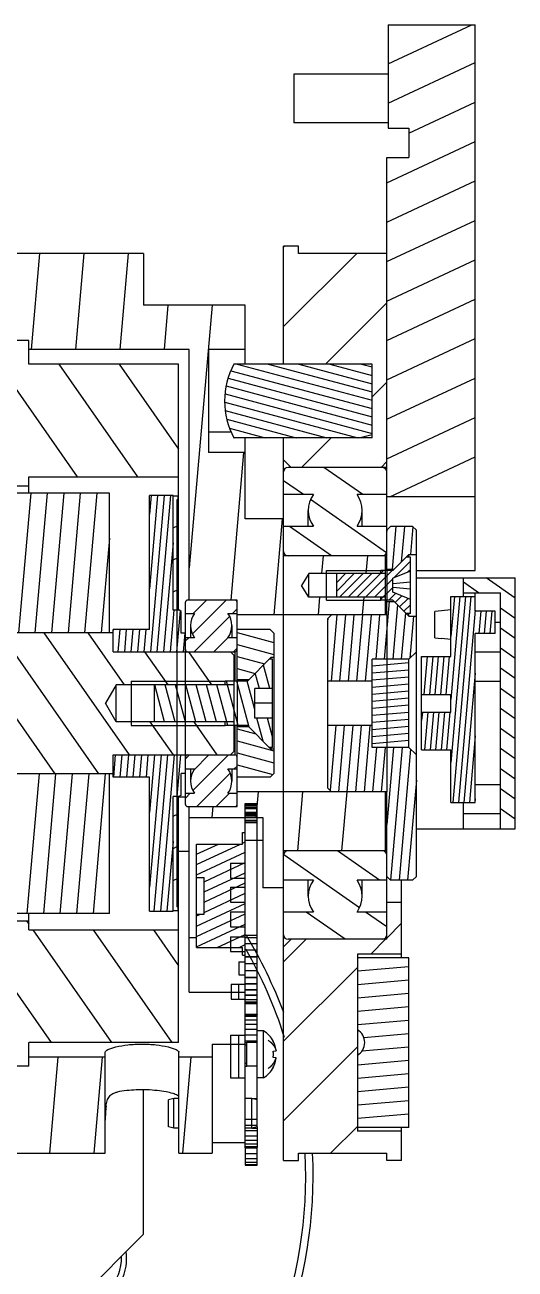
# Model space of a CAD drawing. Header units: millimetres. Extents: x 0 to 841, y 0 to 594.
# Drawn here: x 478.05 to 494.67, y 325.27 to 367.45 of the extents above; entities that cross this region are included whole.
import ezdxf

# ---------------------------------------------------------------- set-up
doc = ezdxf.new("R2010")
doc.units = ezdxf.units.MM
doc.header["$LTSCALE"] = 46.255
doc.layers.get('0').update_dxf_attribs({"linetype": 'CONTINUOUS'})
for name, color, linetype in [('AXIS', 7, 'CONTINUOUS'), ('COSMETIC', 7, 'CONTINUOUS'), ('DCURVE', 7, 'CONTINUOUS')]:
    doc.layers.add(name, color=color, linetype=linetype)

msp = doc.modelspace()

# ---------------------------------------------------------------- linework, layer by layer
at = {"color": 2, "linetype": 'CONTINUOUS'}
for p, q in [((490.371, 366.132), (493.2, 367.451)), ((490.371, 364.796), (493.321, 366.171)), ((491.071, 363.786), (493.321, 364.835)), ((490.321, 362.099), (493.321, 363.498)), ((490.321, 360.763), (493.321, 362.162)), ((490.321, 359.426), (493.321, 360.825)), ((486.856, 359.951), (486.821, 359.916)), ((478.547, 359.701), (478.262, 356.451)), ((480.048, 359.701), (479.764, 356.451)), ((481.55, 359.701), (481.266, 356.451)), ((489.298, 359.701), (486.821, 357.224)), ((490.321, 358.089), (493.321, 359.488)), ((490.321, 356.753), (493.321, 358.152)), ((482.899, 357.951), (482.767, 356.451)), ((484.4, 357.951), (483.621, 349.039)), ((490.321, 358.032), (488.24, 355.951)), ((476.592, 356.751), (479.825, 352.134)), ((490.321, 355.416), (493.321, 356.815)), ((479.197, 355.951), (481.87, 352.134)), ((481.242, 355.951), (483.261, 353.069)), ((485.032, 355.728), (489.821, 354.445)), ((485.245, 355.951), (489.821, 354.725)), ((486.292, 355.951), (489.821, 355.006)), ((487.34, 355.951), (489.821, 355.287)), ((488.387, 355.951), (489.821, 355.567)), ((484.875, 355.209), (489.821, 353.884)), ((484.941, 355.472), (489.821, 354.164)), ((490.321, 355.34), (489.821, 354.84)), ((490.321, 354.08), (493.321, 355.479)), ((484.835, 354.939), (489.821, 353.603)), ((484.823, 354.661), (489.338, 353.451)), ((484.841, 354.376), (488.291, 353.451)), ((484.896, 354.081), (487.244, 353.451)), ((490.321, 352.743), (493.321, 354.142)), ((484.991, 353.775), (486.196, 353.451)), ((485.134, 353.456), (485.149, 353.451)), ((488.432, 353.451), (487.432, 352.451)), ((485.465, 352.951), (485.027, 347.951)), ((490.321, 352.647), (490.125, 352.451)), ((490.417, 351.451), (493.321, 352.805)), ((489.502, 351.526), (488.181, 352.451)), ((490.298, 352.377), (490.198, 352.447)), ((487.49, 351.526), (486.821, 351.996)), ((478.244, 351.576), (477.829, 346.842)), ((478.804, 351.576), (478.39, 346.842)), ((479.364, 351.576), (478.95, 346.842)), ((479.924, 351.576), (479.51, 346.842)), ((480.484, 351.576), (480.07, 346.842)), ((482.327, 351.501), (482.271, 350.861)), ((482.548, 351.501), (482.271, 348.332)), ((482.769, 351.501), (482.305, 346.201)), ((482.99, 351.501), (482.527, 346.201)), ((493.283, 351.451), (493.321, 351.469)), ((490.311, 349.551), (487.734, 351.356)), ((486.769, 350.701), (486.485, 347.451)), ((483.071, 350.404), (483.246, 350.485)), ((488.443, 349.451), (487.015, 350.451)), ((490.325, 350.331), (490.321, 350.279)), ((490.625, 350.451), (490.498, 349.001)), ((490.915, 350.451), (490.809, 349.24)), ((491.204, 350.443), (491.122, 349.501)), ((480.911, 350.048), (480.63, 346.842)), ((483.071, 349.889), (482.748, 346.201)), ((483.071, 349.317), (483.246, 349.398)), ((488.162, 349.451), (488.109, 348.851)), ((489.663, 349.451), (489.611, 348.851)), ((491.121, 349.275), (490.544, 348.698)), ((488.271, 348.951), (490.121, 348.951)), ((488.624, 348.851), (488.621, 348.848)), ((488.921, 348.851), (488.621, 348.551)), ((489.217, 348.851), (488.621, 348.255)), ((489.513, 348.851), (488.713, 348.051)), ((489.809, 348.851), (489.009, 348.051)), ((490.105, 348.851), (489.305, 348.051)), ((490.501, 348.951), (489.601, 348.051)), ((490.205, 348.951), (490.121, 348.867)), ((491.121, 348.978), (491.035, 348.892)), ((490.521, 348.675), (489.897, 348.051)), ((493.427, 348.201), (492.921, 348.556)), ((494.671, 348.012), (493.686, 348.701)), ((494.671, 348.693), (494.658, 348.701)), ((483.071, 348.229), (483.246, 348.311)), ((488.039, 348.051), (487.987, 347.451)), ((489.541, 348.051), (489.488, 347.451)), ((490.521, 348.378), (490.121, 347.978)), ((490.615, 348.177), (490.39, 347.951)), ((490.827, 348.093), (490.603, 347.869)), ((491.039, 348.009), (490.751, 347.721)), ((492.614, 348.071), (492.496, 346.713)), ((492.801, 348.071), (492.496, 344.58)), ((492.988, 348.071), (492.496, 342.447)), ((493.174, 348.071), (492.563, 341.086)), ((483.093, 347.614), (482.969, 346.201)), ((483.312, 347.592), (483.191, 346.201)), ((483.536, 347.944), (483.498, 347.906)), ((484.876, 347.951), (483.727, 346.803)), ((484.209, 347.951), (483.759, 347.501)), ((485.241, 347.65), (485.092, 347.501)), ((488.271, 347.951), (490.121, 347.951)), ((490.402, 347.901), (490.232, 345.951)), ((490.682, 347.79), (490.521, 345.951)), ((491.121, 347.794), (490.899, 347.573)), ((493.321, 347.611), (492.75, 341.086)), ((494.671, 347.331), (494.171, 347.681)), ((484.992, 347.402), (483.792, 346.201)), ((488.325, 347.331), (488.321, 347.283)), ((488.625, 347.451), (488.428, 345.201)), ((488.915, 347.451), (488.718, 345.201)), ((489.204, 347.451), (489.007, 345.201)), ((489.494, 347.451), (489.297, 345.201)), ((489.784, 347.451), (489.587, 345.201)), ((490.073, 347.451), (489.942, 345.951)), ((490.948, 347.524), (490.811, 345.951)), ((491.227, 347.401), (491.103, 345.984)), ((493.504, 347.571), (493.438, 346.821)), ((493.69, 347.571), (493.625, 346.821)), ((493.877, 347.571), (493.811, 346.821)), ((475.724, 346.836), (479.064, 342.066)), ((477.209, 346.836), (480.549, 342.066)), ((478.694, 346.836), (481.589, 342.701)), ((480.178, 346.836), (481.411, 345.076)), ((481.043, 346.951), (481.041, 346.919)), ((481.265, 346.951), (481.199, 346.201)), ((481.486, 346.951), (481.42, 346.201)), ((481.707, 346.951), (481.642, 346.201)), ((481.929, 346.951), (481.863, 346.201)), ((482.15, 346.951), (482.084, 346.201)), ((483.466, 346.826), (483.412, 346.201)), ((485.241, 346.85), (486.491, 346.515)), ((494.671, 346.65), (494.171, 347)), ((483.601, 346.676), (483.491, 346.566)), ((484.933, 346.676), (484.458, 346.201)), ((485.241, 346.317), (485.125, 346.201)), ((485.241, 346.443), (486.491, 346.108)), ((494.671, 345.97), (494.171, 346.32)), ((482.108, 346.201), (482.896, 345.076)), ((483.593, 346.201), (484.38, 345.076)), ((485.241, 346.035), (486.174, 345.785)), ((486.441, 345.934), (486.436, 345.951)), ((489.856, 345.951), (489.821, 345.948)), ((491.503, 346.034), (491.501, 346.006)), ((491.69, 346.034), (491.577, 344.751)), ((491.876, 346.034), (491.764, 344.751)), ((492.063, 346.034), (491.951, 344.751)), ((492.249, 346.034), (492.137, 344.751)), ((492.436, 346.034), (492.324, 344.751)), ((485.241, 345.627), (485.852, 345.463)), ((486.001, 344.951), (485.861, 345.472)), ((486.352, 344.951), (486.139, 345.75)), ((491.071, 345.819), (489.821, 345.709)), ((491.071, 345.579), (489.821, 345.47)), ((493.321, 345.477), (492.936, 341.086)), ((494.671, 345.289), (494.171, 345.639)), ((481.646, 345.201), (484.841, 345.201)), ((482.787, 343.826), (482.453, 345.076)), ((483.139, 343.826), (482.804, 345.076)), ((483.49, 343.826), (483.156, 345.076)), ((483.842, 343.826), (483.507, 345.076)), ((484.193, 343.826), (483.859, 345.076)), ((484.545, 343.826), (484.21, 345.076)), ((484.93, 343.701), (484.561, 345.076)), ((485.281, 343.701), (484.879, 345.201)), ((485.648, 343.644), (485.231, 345.201)), ((485.841, 344.238), (485.582, 345.201)), ((491.071, 345.34), (489.821, 345.231)), ((491.071, 345.101), (489.821, 344.992)), ((491.071, 344.862), (489.821, 344.752)), ((494.671, 344.608), (494.171, 344.958)), ((491.071, 344.623), (489.821, 344.513)), ((491.071, 344.383), (489.821, 344.274)), ((494.671, 343.927), (494.171, 344.277)), ((482.286, 343.826), (483.074, 342.701)), ((483.771, 343.826), (484.559, 342.701)), ((486.129, 343.163), (485.917, 343.951)), ((486.441, 343.311), (486.269, 343.951)), ((491.071, 344.144), (489.821, 344.035)), ((491.071, 343.905), (489.821, 343.796)), ((491.525, 344.151), (491.501, 343.873)), ((491.712, 344.151), (491.599, 342.869)), ((491.898, 344.151), (491.786, 342.869)), ((492.085, 344.151), (491.973, 342.869)), ((492.271, 344.151), (492.159, 342.869)), ((492.458, 344.151), (492.346, 342.869)), ((481.646, 343.701), (484.841, 343.701)), ((485.241, 343.588), (485.874, 343.418)), ((488.586, 343.701), (488.394, 341.503)), ((488.876, 343.701), (488.679, 341.451)), ((489.166, 343.701), (488.969, 341.451)), ((489.455, 343.701), (489.259, 341.451)), ((489.745, 343.701), (489.548, 341.451)), ((491.071, 343.666), (489.821, 343.557)), ((491.071, 343.427), (489.821, 343.317)), ((494.671, 343.246), (494.171, 343.597)), ((485.241, 343.18), (486.491, 342.845)), ((491.071, 343.188), (489.821, 343.078)), ((489.969, 342.951), (489.838, 341.451)), ((490.259, 342.951), (490.128, 341.451)), ((490.548, 342.951), (490.321, 340.347)), ((490.838, 342.951), (490.445, 338.453)), ((493.321, 343.344), (493.123, 341.086)), ((481.114, 342.701), (481.049, 341.951)), ((481.335, 342.701), (481.27, 341.951)), ((481.557, 342.701), (481.491, 341.951)), ((481.778, 342.701), (481.712, 341.951)), ((481.999, 342.701), (481.934, 341.951)), ((482.22, 342.701), (482.155, 341.951)), ((482.442, 342.701), (482.271, 340.745)), ((482.663, 342.701), (482.271, 338.215)), ((482.884, 342.701), (482.421, 337.401)), ((483.106, 342.701), (482.642, 337.401)), ((483.327, 342.701), (483.203, 341.289)), ((483.624, 342.701), (483.491, 342.568)), ((484.957, 342.701), (483.745, 341.49)), ((484.29, 342.701), (483.774, 342.185)), ((485.241, 342.772), (486.491, 342.437)), ((491.123, 342.899), (490.734, 338.451)), ((494.671, 342.566), (494.171, 342.916)), ((485.241, 342.319), (485.148, 342.226)), ((485.241, 342.365), (486.454, 342.04)), ((494.671, 341.885), (494.171, 342.235)), ((478.531, 342.061), (478.117, 337.326)), ((479.091, 342.061), (478.677, 337.326)), ((479.652, 342.061), (479.237, 337.326)), ((480.212, 342.061), (479.798, 337.326)), ((480.772, 342.061), (480.358, 337.326)), ((485.009, 342.087), (483.873, 340.951)), ((485.241, 341.957), (485.26, 341.951)), ((491.321, 341.844), (491.024, 338.451)), ((483.657, 341.401), (483.491, 341.236)), ((484.989, 341.401), (484.539, 340.951)), ((485.96, 341.451), (485.884, 340.576)), ((487.462, 341.451), (487.287, 339.451)), ((488.963, 341.451), (488.788, 339.451)), ((494.671, 341.204), (494.171, 341.554)), ((484.415, 340.951), (484.382, 340.576)), ((493.321, 341.211), (493.31, 341.086)), ((494.671, 340.523), (494.171, 340.873)), ((483.071, 340.62), (483.246, 340.702)), ((485.421, 340.055), (485.455, 340.071)), ((483.071, 339.772), (482.863, 337.401)), ((483.071, 339.533), (483.246, 339.615)), ((483.871, 339.333), (484.608, 339.676)), ((483.871, 338.984), (485.355, 339.676)), ((485.421, 339.707), (485.521, 339.753)), ((483.871, 338.636), (485.521, 339.405)), ((489.393, 337.52), (486.823, 339.32)), ((490.074, 338.451), (488.646, 339.451)), ((484.121, 338.404), (485.521, 339.057)), ((483.071, 338.446), (483.246, 338.528)), ((484.121, 338.055), (485.521, 338.708)), ((484.121, 337.707), (485.521, 338.36)), ((484.121, 337.358), (485.521, 338.011)), ((483.871, 336.893), (485.521, 337.663)), ((476.054, 337.076), (478.942, 332.951)), ((478.099, 337.076), (478.181, 336.96)), ((483.215, 337.426), (483.246, 337.441)), ((483.871, 336.545), (485.521, 337.314)), ((483.871, 337.242), (483.998, 337.301)), ((488.908, 336.451), (487.587, 337.376)), ((490.321, 336.871), (489.598, 337.376)), ((478.314, 336.769), (480.987, 332.951)), ((480.359, 336.769), (483.032, 332.951)), ((482.404, 336.769), (483.261, 335.546)), ((483.871, 336.196), (485.521, 336.966)), ((484.57, 336.174), (485.521, 336.617)), ((490.821, 336.993), (490.321, 336.493)), ((485.317, 336.174), (485.521, 336.269)), ((487.586, 336.451), (486.821, 335.686)), ((490.279, 336.451), (489.779, 335.951)), ((485.511, 335.916), (485.521, 335.92)), ((489.388, 335.826), (489.321, 335.821)), ((489.321, 335.493), (486.821, 332.993)), ((491.071, 335.52), (489.321, 335.366)), ((491.071, 335.066), (489.321, 334.912)), ((491.071, 334.611), (489.321, 334.458)), ((491.071, 334.157), (489.321, 334.004)), ((491.071, 333.703), (489.321, 333.55)), ((491.071, 333.249), (489.54, 333.115)), ((479.166, 332.451), (478.882, 329.201)), ((480.668, 332.451), (480.383, 329.201)), ((483.671, 332.451), (483.387, 329.201)), ((489.321, 332.801), (486.821, 330.301)), ((491.071, 332.795), (489.473, 332.655)), ((491.071, 332.341), (489.321, 332.188)), ((491.071, 331.887), (489.321, 331.734)), ((491.071, 331.433), (489.321, 331.28)), ((491.071, 330.979), (489.321, 330.826)), ((491.071, 330.525), (489.321, 330.372)), ((489.321, 330.109), (488.413, 329.201))]:
    msp.add_line(p, q, dxfattribs=at)
at = {"color": 7, "linetype": 'CONTINUOUS'}
for p, q in [((490.371, 367.451), (490.371, 363.951)), ((490.371, 367.451), (493.321, 367.451)), ((493.321, 348.951), (493.321, 367.451)), ((487.171, 365.776), (487.171, 364.126)), ((490.371, 365.776), (487.171, 365.776)), ((490.371, 364.126), (487.171, 364.126)), ((490.371, 363.951), (491.071, 363.951)), ((491.071, 363.951), (491.071, 362.951)), ((490.321, 348.951), (490.321, 362.951)), ((490.321, 362.951), (491.071, 362.951)), ((486.821, 355.951), (486.821, 359.951)), ((487.321, 359.951), (486.821, 359.951)), ((487.321, 359.701), (487.321, 359.951)), ((482.071, 359.701), (469.821, 359.701)), ((482.071, 359.701), (482.071, 357.951)), ((490.321, 359.701), (487.321, 359.701)), ((485.521, 357.951), (482.071, 357.951)), ((485.521, 355.951), (485.521, 357.951)), ((478.181, 356.751), (472.521, 356.751)), ((478.181, 355.951), (478.181, 356.751)), ((483.621, 356.451), (478.181, 356.451)), ((483.621, 347.951), (483.621, 356.451)), ((484.271, 356.451), (484.271, 352.951)), ((485.521, 356.451), (484.271, 356.451)), ((483.261, 355.951), (478.181, 355.951)), ((483.261, 347.614), (483.261, 355.951)), ((489.821, 355.951), (485.136, 355.951)), ((489.821, 355.844), (489.421, 355.951)), ((489.821, 353.451), (489.821, 355.951)), ((485.047, 353.644), (484.271, 353.644)), ((489.821, 353.559), (489.421, 353.451)), ((489.821, 353.451), (485.136, 353.451)), ((485.521, 350.701), (485.521, 353.451)), ((486.821, 352.307), (486.821, 353.451)), ((485.521, 352.951), (484.271, 352.951)), ((486.821, 352.701), (487.071, 352.451)), ((486.821, 349.451), (486.821, 352.301)), ((490.321, 352.451), (486.971, 352.451)), ((475.321, 351.826), (478.181, 351.826)), ((478.181, 351.576), (478.181, 352.134)), ((478.181, 352.134), (483.261, 352.134)), ((480.911, 351.576), (474.876, 351.576)), ((480.911, 346.842), (480.911, 351.576)), ((482.271, 346.951), (482.271, 351.501)), ((483.071, 351.501), (482.271, 351.501)), ((483.071, 347.614), (483.071, 351.501)), ((483.246, 351.476), (483.071, 351.476)), ((483.246, 347.614), (483.246, 351.476)), ((487.832, 351.526), (486.821, 351.526)), ((490.321, 351.526), (489.309, 351.526)), ((493.321, 351.451), (490.321, 351.451)), ((483.196, 351.346), (483.196, 350.596)), ((483.246, 351.346), (483.196, 351.346)), ((487.657, 350.451), (487.657, 350.989)), ((489.484, 350.451), (489.484, 350.989)), ((483.246, 350.596), (483.196, 350.596)), ((486.821, 350.701), (485.521, 350.701)), ((487.832, 350.451), (486.821, 350.451)), ((490.321, 350.451), (489.309, 350.451)), ((490.446, 350.451), (490.321, 350.326)), ((491.196, 350.451), (490.446, 350.451)), ((491.196, 350.451), (491.321, 350.326)), ((491.321, 338.576), (491.321, 350.326)), ((490.271, 349.451), (486.821, 349.451)), ((490.271, 347.451), (490.271, 349.451)), ((490.521, 348.951), (491.071, 349.501)), ((491.121, 349.401), (490.971, 349.401)), ((491.071, 349.401), (491.071, 349.501)), ((491.071, 349.501), (491.321, 349.501)), ((491.121, 347.501), (491.121, 349.401)), ((487.671, 348.851), (487.43, 348.451)), ((487.671, 348.051), (487.671, 348.851)), ((490.271, 348.851), (487.671, 348.851)), ((488.271, 347.951), (488.271, 348.951)), ((488.621, 348.051), (488.621, 348.851)), ((490.121, 348.851), (490.121, 348.951)), ((490.521, 348.951), (490.121, 348.951)), ((490.321, 349.001), (490.571, 349.001)), ((491.121, 348.926), (490.521, 348.689)), ((487.671, 348.051), (487.43, 348.451)), ((490.521, 348.214), (490.521, 348.689)), ((490.521, 348.511), (491.121, 348.57)), ((491.321, 348.701), (494.671, 348.701)), ((492.921, 348.071), (492.921, 348.701)), ((494.671, 340.201), (494.671, 348.701)), ((490.271, 348.051), (487.671, 348.051)), ((490.121, 347.951), (490.121, 348.051)), ((490.521, 348.392), (491.121, 348.333)), ((491.121, 347.976), (490.521, 348.214)), ((492.496, 346.034), (492.496, 348.071)), ((492.496, 348.071), (493.321, 348.071)), ((492.921, 348.201), (494.171, 348.201)), ((493.321, 347.571), (493.321, 348.201)), ((494.171, 340.201), (494.171, 348.201)), ((483.291, 347.614), (483.071, 347.614)), ((483.341, 347.564), (483.291, 347.614)), ((483.491, 346.201), (483.491, 347.876)), ((485.241, 347.951), (483.566, 347.951)), ((485.241, 345.201), (485.241, 347.951)), ((490.521, 347.951), (490.121, 347.951)), ((490.321, 347.451), (490.321, 347.951)), ((490.321, 347.901), (490.571, 347.901)), ((490.521, 347.951), (491.071, 347.401)), ((492.171, 347.584), (491.946, 347.564)), ((492.496, 347.618), (492.171, 347.59)), ((492.171, 347.59), (492.171, 347.584)), ((483.341, 346.826), (483.341, 347.564)), ((483.491, 347.501), (483.798, 347.501)), ((484.933, 347.501), (485.241, 347.501)), ((490.321, 347.451), (485.241, 347.451)), ((488.446, 347.451), (488.321, 347.326)), ((488.321, 341.576), (488.321, 347.326)), ((491.121, 347.501), (490.971, 347.501)), ((491.071, 347.401), (491.071, 347.501)), ((491.071, 347.401), (491.321, 347.401)), ((491.946, 346.673), (491.946, 347.564)), ((493.996, 347.571), (493.321, 347.571)), ((493.996, 346.821), (493.996, 347.571)), ((493.996, 347.201), (494.171, 347.201)), ((480.911, 346.842), (474.876, 346.842)), ((481.041, 346.836), (474.876, 346.836)), ((481.041, 346.201), (481.041, 346.951)), ((482.271, 346.951), (481.041, 346.951)), ((483.491, 346.826), (483.341, 346.826)), ((483.664, 347.089), (483.664, 346.676)), ((485.067, 347.089), (485.067, 346.676)), ((486.366, 346.951), (485.241, 346.951)), ((486.491, 346.826), (486.366, 346.951)), ((486.491, 346.826), (486.491, 342.076)), ((493.321, 341.086), (493.321, 346.821)), ((493.996, 346.821), (493.321, 346.821)), ((483.798, 346.676), (483.491, 346.676)), ((485.241, 346.676), (484.933, 346.676)), ((491.946, 346.673), (492.171, 346.653)), ((492.171, 346.653), (492.171, 346.647)), ((492.496, 346.618), (492.171, 346.647)), ((481.041, 346.201), (485.166, 346.201)), ((485.146, 346.076), (485.021, 346.201)), ((485.146, 342.826), (485.146, 346.076)), ((485.166, 346.201), (485.166, 345.201)), ((486.391, 346.001), (485.591, 345.201)), ((486.441, 345.951), (486.341, 345.951)), ((486.391, 345.951), (486.391, 346.001)), ((486.491, 346.001), (486.391, 346.001)), ((486.441, 342.951), (486.441, 345.951)), ((489.821, 342.951), (489.821, 345.951)), ((491.071, 345.951), (489.821, 345.951)), ((491.321, 346.201), (491.071, 345.951)), ((491.071, 342.951), (491.071, 345.951)), ((491.501, 342.869), (491.501, 346.034)), ((491.501, 346.034), (492.496, 346.034)), ((493.321, 346.201), (494.171, 346.201)), ((481.146, 345.076), (480.785, 344.451)), ((481.146, 343.826), (481.146, 345.076)), ((485.146, 345.076), (481.146, 345.076)), ((481.646, 345.201), (481.646, 343.701)), ((482.441, 343.826), (482.441, 345.076)), ((484.841, 345.076), (484.841, 345.201)), ((485.591, 345.201), (484.841, 345.201)), ((485.641, 345.251), (485.241, 345.251)), ((489.821, 345.201), (488.321, 345.201)), ((493.321, 345.201), (494.171, 345.201)), ((485.841, 343.951), (485.841, 344.951)), ((486.441, 344.951), (485.841, 344.951)), ((491.501, 344.751), (492.496, 344.751)), ((492.496, 344.151), (492.496, 344.751)), ((481.146, 343.826), (480.785, 344.451)), ((486.441, 344.451), (485.841, 344.451)), ((485.146, 343.826), (481.146, 343.826)), ((484.841, 343.701), (484.841, 343.826)), ((486.441, 343.951), (485.841, 343.951)), ((491.501, 344.151), (492.496, 344.151)), ((485.591, 343.701), (484.841, 343.701)), ((485.166, 343.701), (485.166, 342.701)), ((485.241, 340.951), (485.241, 343.701)), ((485.641, 343.651), (485.241, 343.651)), ((486.391, 342.901), (485.591, 343.701)), ((489.821, 343.701), (488.321, 343.701)), ((486.441, 342.951), (486.341, 342.951)), ((486.391, 342.951), (486.391, 342.901)), ((491.071, 342.951), (489.821, 342.951)), ((491.321, 342.701), (491.071, 342.951)), ((481.041, 341.951), (481.041, 342.701)), ((481.041, 342.701), (485.166, 342.701)), ((483.491, 341.026), (483.491, 342.701)), ((485.146, 342.826), (485.021, 342.701)), ((486.491, 342.901), (486.391, 342.901)), ((491.501, 342.869), (492.496, 342.869)), ((492.496, 341.086), (492.496, 342.869)), ((483.491, 342.226), (483.798, 342.226)), ((483.664, 342.226), (483.664, 341.814)), ((484.933, 342.226), (485.241, 342.226)), ((485.067, 342.226), (485.067, 341.814)), ((481.041, 342.066), (474.876, 342.066)), ((480.911, 342.061), (474.876, 342.061)), ((480.911, 337.326), (480.911, 342.061)), ((482.271, 341.951), (481.041, 341.951)), ((482.271, 337.401), (482.271, 341.951)), ((483.341, 341.339), (483.341, 342.076)), ((483.491, 342.076), (483.341, 342.076)), ((486.366, 341.951), (485.241, 341.951)), ((486.491, 342.076), (486.366, 341.951)), ((493.321, 341.701), (494.171, 341.701)), ((483.071, 337.401), (483.071, 341.289)), ((483.291, 341.289), (483.071, 341.289)), ((483.246, 337.426), (483.246, 341.289)), ((483.261, 332.951), (483.261, 341.289)), ((483.341, 341.339), (483.291, 341.289)), ((483.491, 341.401), (483.798, 341.401)), ((484.933, 341.401), (485.241, 341.401)), ((490.321, 341.451), (485.241, 341.451)), ((488.446, 341.451), (488.321, 341.576)), ((490.271, 339.451), (490.271, 341.451)), ((490.321, 336.451), (490.321, 341.451)), ((483.566, 340.951), (485.241, 340.951)), ((483.621, 334.661), (483.621, 340.951)), ((485.521, 340.903), (485.521, 340.92)), ((485.521, 340.92), (485.919, 340.92)), ((485.521, 340.918), (485.919, 340.918)), ((485.521, 340.903), (485.919, 340.903)), ((485.919, 340.903), (485.919, 340.92)), ((492.496, 341.086), (493.321, 341.086)), ((492.921, 340.201), (492.921, 341.086)), ((483.621, 340.576), (486.121, 340.576)), ((486.121, 340.576), (486.121, 338.201)), ((494.171, 340.701), (492.921, 340.701)), ((485.421, 339.676), (485.421, 340.071)), ((485.421, 340.071), (485.521, 340.071)), ((485.521, 329.552), (485.521, 340.071)), ((491.321, 340.201), (494.671, 340.201)), ((483.871, 336.174), (483.871, 339.676)), ((483.871, 339.676), (485.421, 339.676)), ((485.521, 339.807), (486.121, 339.807)), ((486.821, 336.601), (486.821, 339.451)), ((490.271, 339.451), (486.821, 339.451)), ((483.196, 338.306), (483.196, 337.556)), ((483.246, 338.306), (483.196, 338.306)), ((483.871, 338.551), (484.121, 338.551)), ((484.121, 337.301), (484.121, 338.551)), ((487.832, 338.451), (486.821, 338.451)), ((487.657, 337.914), (487.657, 338.451)), ((490.321, 338.451), (489.309, 338.451)), ((489.484, 337.914), (489.484, 338.451)), ((490.446, 338.451), (490.321, 338.576)), ((491.196, 338.451), (490.446, 338.451)), ((490.821, 335.826), (490.821, 338.451)), ((491.196, 338.451), (491.321, 338.576)), ((486.821, 338.201), (486.121, 338.201)), ((483.246, 337.556), (483.196, 337.556)), ((490.821, 337.701), (490.321, 337.701)), ((480.911, 337.326), (474.876, 337.326)), ((475.321, 337.076), (478.181, 337.076)), ((478.181, 336.769), (478.181, 337.326)), ((482.271, 337.401), (483.071, 337.401)), ((483.071, 337.426), (483.246, 337.426)), ((483.871, 337.301), (484.121, 337.301)), ((487.832, 337.376), (486.821, 337.376)), ((490.321, 337.376), (489.309, 337.376)), ((478.181, 336.769), (483.261, 336.769)), ((483.621, 336.517), (483.871, 336.517)), ((486.821, 328.951), (486.821, 336.595)), ((486.821, 336.201), (487.071, 336.451)), ((490.321, 336.451), (486.971, 336.451)), ((483.871, 336.174), (485.421, 336.174)), ((485.421, 335.916), (485.421, 336.174)), ((485.421, 335.916), (485.521, 335.916)), ((489.321, 335.951), (489.321, 329.951)), ((490.821, 335.951), (489.321, 335.951)), ((491.071, 335.826), (489.321, 335.826)), ((491.071, 330.076), (491.071, 335.826)), ((483.621, 334.661), (485.521, 334.661)), ((485.521, 334.331), (485.919, 334.331)), ((485.521, 334.326), (485.919, 334.326)), ((485.521, 334.324), (485.919, 334.324)), ((485.521, 334.32), (485.919, 334.32)), ((485.919, 334.32), (485.919, 334.331)), ((485.521, 333.906), (485.919, 333.906)), ((485.521, 333.902), (485.919, 333.902)), ((485.521, 333.896), (485.919, 333.896)), ((485.521, 333.89), (485.919, 333.89)), ((485.919, 333.902), (485.919, 333.906)), ((485.919, 333.896), (485.919, 333.89)), ((485.919, 331.751), (485.919, 333.351)), ((486.135, 333.351), (485.919, 333.351)), ((486.135, 331.751), (486.135, 333.351)), ((478.181, 332.151), (478.181, 332.951)), ((483.261, 332.951), (478.181, 332.951)), ((484.396, 332.9), (484.396, 329.201)), ((484.396, 332.9), (485.521, 332.9)), ((485.521, 333.014), (485.919, 333.014)), ((485.569, 332.864), (485.521, 332.864)), ((485.569, 332.151), (485.569, 332.951)), ((485.919, 332.951), (485.569, 332.951)), ((486.468, 332.987), (486.474, 332.989)), ((480.771, 332.451), (478.181, 332.451)), ((480.771, 329.201), (480.771, 332.619)), ((483.271, 329.201), (483.271, 332.619)), ((484.396, 332.451), (483.271, 332.451)), ((486.468, 332.66), (486.567, 332.67)), ((486.567, 332.433), (486.468, 332.443)), ((478.181, 332.151), (472.521, 332.151)), ((485.569, 332.239), (485.521, 332.239)), ((485.919, 332.151), (485.569, 332.151)), ((486.474, 332.114), (486.468, 332.116)), ((486.135, 331.751), (485.919, 331.751)), ((482.071, 326.451), (482.071, 331.346)), ((483.094, 331.051), (482.919, 331.005)), ((482.919, 330.098), (482.919, 331.005)), ((483.094, 330.051), (483.094, 331.051)), ((483.271, 331.051), (483.094, 331.051)), ((485.744, 331.051), (485.521, 331.051)), ((485.744, 330.051), (485.744, 331.051)), ((485.919, 331.005), (485.744, 331.051)), ((485.919, 330.098), (485.919, 331.005)), ((485.521, 330.351), (485.919, 330.351)), ((483.094, 330.051), (482.919, 330.098)), ((483.271, 330.051), (483.094, 330.051)), ((485.744, 330.051), (485.521, 330.051)), ((485.919, 330.098), (485.744, 330.051)), ((491.071, 330.076), (489.321, 330.076)), ((490.821, 329.951), (489.321, 329.951)), ((490.821, 328.951), (490.821, 330.076)), ((485.521, 329.552), (484.396, 329.552)), ((469.821, 329.201), (480.771, 329.201)), ((483.271, 329.201), (484.396, 329.201)), ((485.521, 329.395), (485.521, 329.4)), ((485.521, 329.4), (485.919, 329.4)), ((485.521, 329.395), (485.919, 329.395)), ((485.521, 329.386), (485.521, 329.383)), ((485.521, 329.386), (485.919, 329.386)), ((485.521, 329.383), (485.919, 329.383)), ((485.919, 329.4), (485.919, 329.395)), ((485.919, 329.383), (485.919, 329.386)), ((487.321, 329.201), (490.321, 329.201)), ((487.321, 328.951), (487.321, 329.201)), ((490.321, 328.951), (490.321, 329.201)), ((486.821, 328.951), (487.321, 328.951)), ((490.821, 328.951), (490.321, 328.951)), ((477.071, 321.451), (482.071, 326.451))]:
    msp.add_line(p, q, dxfattribs=at)
at = {"color": 40, "linetype": 'CONTINUOUS'}
for p, q in [((486.821, 339.451), (486.821, 349.451)), ((490.321, 348.951), (490.321, 347.951)), ((490.321, 347.451), (490.321, 341.451)), ((483.491, 342.701), (483.491, 346.201)), ((485.241, 345.201), (485.241, 343.701))]:
    msp.add_line(p, q, dxfattribs=at)
at = {"color": 6, "linetype": 'CONTINUOUS'}
for p, q in [((485.521, 340.92), (485.521, 341.058)), ((485.521, 341.058), (485.919, 341.058)), ((485.521, 341.056), (485.919, 341.056)), ((485.521, 341.039), (485.919, 341.039)), ((485.521, 341.037), (485.919, 341.037)), ((485.521, 340.982), (485.919, 340.982)), ((485.521, 340.98), (485.919, 340.98)), ((485.521, 340.071), (485.521, 340.903)), ((485.521, 340.889), (485.919, 340.889)), ((485.521, 340.887), (485.919, 340.887)), ((485.919, 340.92), (485.919, 341.058)), ((485.919, 334.331), (485.919, 340.903)), ((485.521, 340.764), (485.919, 340.764)), ((485.521, 340.762), (485.919, 340.762)), ((485.521, 340.729), (485.919, 340.729)), ((485.521, 340.694), (485.919, 340.694)), ((485.521, 340.647), (485.919, 340.647)), ((485.521, 340.592), (485.919, 340.592)), ((485.521, 340.494), (485.919, 340.494)), ((485.521, 340.434), (485.919, 340.434)), ((485.521, 340.414), (485.919, 340.414)), ((485.021, 339.027), (485.021, 338.526)), ((485.021, 339.027), (485.521, 339.027)), ((485.021, 338.526), (485.521, 338.526)), ((485.021, 338.215), (485.021, 337.713)), ((485.021, 338.215), (485.521, 338.215)), ((485.021, 337.713), (485.521, 337.713)), ((485.021, 337.377), (485.021, 336.876)), ((485.021, 337.377), (485.521, 337.377)), ((485.021, 336.876), (485.521, 336.876)), ((485.021, 336.54), (485.021, 336.038)), ((485.021, 336.54), (485.521, 336.54)), ((485.521, 336.595), (485.919, 336.595)), ((485.521, 336.59), (485.919, 336.59)), ((485.521, 336.515), (485.919, 336.515)), ((485.521, 336.51), (485.919, 336.51)), ((485.521, 336.314), (485.919, 336.314)), ((485.521, 336.309), (485.919, 336.309)), ((485.021, 336.038), (485.521, 336.038)), ((485.521, 336.096), (485.919, 336.096)), ((485.521, 336.091), (485.919, 336.091)), ((485.521, 335.866), (485.919, 335.866)), ((485.521, 335.861), (485.919, 335.861)), ((485.305, 335.686), (485.305, 335.242)), ((485.305, 335.686), (485.521, 335.686)), ((485.521, 335.631), (485.919, 335.631)), ((485.521, 335.626), (485.919, 335.626)), ((485.521, 335.395), (485.919, 335.395)), ((485.521, 335.39), (485.919, 335.39)), ((485.046, 334.927), (485.046, 334.426)), ((485.046, 334.927), (485.521, 334.927)), ((485.296, 334.927), (485.296, 334.426)), ((485.305, 335.242), (485.521, 335.242)), ((485.521, 335.166), (485.919, 335.166)), ((485.521, 335.161), (485.919, 335.161)), ((485.521, 334.948), (485.919, 334.948)), ((485.521, 334.943), (485.919, 334.943)), ((485.521, 334.746), (485.919, 334.746)), ((485.521, 334.741), (485.919, 334.741)), ((485.521, 334.567), (485.919, 334.567)), ((485.521, 334.562), (485.919, 334.562)), ((485.046, 334.426), (485.521, 334.426)), ((485.521, 334.414), (485.919, 334.414)), ((485.521, 334.408), (485.919, 334.408)), ((485.521, 334.274), (485.919, 334.274)), ((485.521, 334.272), (485.919, 334.272)), ((485.919, 333.906), (485.919, 334.32)), ((485.521, 333.917), (485.919, 333.917)), ((485.521, 333.915), (485.919, 333.915)), ((485.521, 333.849), (485.919, 333.849)), ((485.521, 333.725), (485.919, 333.725)), ((485.919, 333.896), (485.919, 333.902)), ((485.919, 333.351), (485.919, 333.89)), ((485.521, 333.572), (485.919, 333.572)), ((485.521, 333.399), (485.919, 333.399)), ((485.021, 333.202), (485.021, 331.751)), ((485.021, 333.202), (485.521, 333.202)), ((485.296, 333.202), (485.296, 331.751)), ((485.521, 333.21), (485.919, 333.21)), ((485.521, 332.951), (485.569, 332.951)), ((485.521, 332.151), (485.569, 332.151)), ((485.021, 331.751), (485.521, 331.751)), ((485.919, 331.005), (485.919, 331.751)), ((485.744, 331.051), (485.919, 331.051)), ((485.521, 330.155), (485.919, 330.155)), ((485.521, 329.967), (485.919, 329.967)), ((485.744, 330.051), (485.919, 330.051)), ((485.919, 330.098), (485.919, 329.4)), ((485.521, 329.793), (485.919, 329.793)), ((485.521, 329.641), (485.919, 329.641)), ((485.521, 329.4), (485.521, 329.552)), ((485.521, 329.516), (485.919, 329.516)), ((485.521, 329.423), (485.919, 329.423)), ((485.521, 329.386), (485.521, 329.395)), ((485.521, 329.383), (485.521, 328.793)), ((485.521, 329.188), (485.919, 329.188)), ((485.919, 329.386), (485.919, 329.395)), ((485.919, 328.793), (485.919, 329.383)), ((485.521, 329.015), (485.919, 329.015)), ((485.521, 328.892), (485.919, 328.892)), ((485.521, 328.817), (485.919, 328.817)), ((485.521, 328.793), (485.919, 328.793))]:
    msp.add_line(p, q, dxfattribs=at)
at = {"color": 7, "linetype": 'CONTINUOUS'}
for centre, radius, start, end in [((487.458, 354.701), 2.638, 151.7119, 208.2881), ((486.971, 352.301), 0.15, 90, 180), ((490.171, 352.301), 0.15, 0, 90), ((488.571, 350.989), 0.914, 143.9681, 216.0319), ((488.571, 350.989), 0.914, 323.9681, 36.0319), ((486.971, 349.601), 0.15, 180, 270), ((490.171, 349.601), 0.15, 270, 360), ((483.566, 347.876), 0.075, 90, 180), ((485.166, 347.876), 0.075, 0, 90), ((484.366, 347.089), 0.701, 143.9681, 216.0319), ((484.366, 347.089), 0.701, 323.9681, 36.0319), ((483.566, 346.276), 0.075, 180, 270), ((485.166, 346.276), 0.075, 270, 360), ((483.566, 342.626), 0.075, 90, 180), ((485.166, 342.626), 0.075, 0, 90), ((484.366, 341.814), 0.701, 143.9681, 216.0319), ((484.366, 341.814), 0.701, 323.9681, 36.0319), ((483.566, 341.026), 0.075, 180, 270), ((485.166, 341.026), 0.075, 270, 360), ((486.971, 339.301), 0.15, 90, 180), ((490.171, 339.301), 0.15, 0, 90), ((488.571, 337.914), 0.914, 143.9681, 216.0319), ((488.571, 337.914), 0.914, 323.9681, 36.0319), ((472.071, 328.451), 15.75, 20.4913, 31.1577), ((486.971, 336.601), 0.15, 180, 270), ((490.171, 336.601), 0.15, 270, 360), ((472.071, 328.451), 15.5, 17.5429, 29.6344), ((485.643, 332.551), 0.94, 27.7518, 58.3634), ((489.071, 332.951), 0.5, 300, 60), ((485.633, 332.552), 0.942, 23.2625, 27.4874), ((485.632, 332.552), 0.942, 19.4871, 23.2614), ((485.632, 332.552), 0.943, 16.0835, 19.4864), ((485.47, 332.552), 1.004, 2.07, 6.2205), ((485.47, 332.551), 1.004, 353.7795, 357.93), ((485.469, 332.551), 1.005, 357.9303, 2.0697), ((485.631, 332.552), 0.943, 12.9651, 16.0828), ((485.631, 332.552), 0.943, 10.0407, 12.9647), ((485.631, 332.551), 0.944, 7.2186, 10.0403), ((485.631, 332.551), 0.944, 349.9597, 352.7814), ((485.643, 332.551), 0.94, 301.6366, 332.2482), ((485.633, 332.551), 0.942, 332.5126, 336.7375), ((485.632, 332.551), 0.942, 336.7386, 340.5129), ((485.632, 332.551), 0.943, 340.5136, 343.9165), ((485.631, 332.551), 0.943, 343.9172, 347.0349), ((485.631, 332.551), 0.943, 347.0353, 349.9593), ((472.071, 328.451), 15.5, 267.0024, 2.7782), ((472.071, 328.451), 15.75, 267.9625, 2.7323), ((479.823, 325.63), 1.5, 267.3506, 2.6617)]:
    msp.add_arc(centre, radius, start, end, dxfattribs=at)
msp.add_ellipse((482.021, 330.319), major_axis=(0, 2.165), ratio=0.57735, start_param=1.348707, end_param=1.570796, dxfattribs=at)
for points, knots in [([(480.801, 330.796), (480.809, 330.858), (480.83, 330.973), (480.901, 331.127), (481.026, 331.231), (481.127, 331.261), (481.179, 331.272)], [0, 0, 0, 0, 0.285196, 0.528895, 0.754617, 1, 1, 1, 1]), ([(483.271, 331.1), (483.271, 331.111), (483.255, 331.136), (483.189, 331.18), (483.045, 331.232), (482.815, 331.285), (482.518, 331.327), (482.18, 331.35), (481.727, 331.348), (481.391, 331.315), (481.179, 331.272)], [0, 0, 0, 0, 0.014371, 0.036977, 0.112069, 0.224832, 0.367739, 0.530111, 0.698827, 1, 1, 1, 1])]:
    msp.add_open_spline(points, degree=3, knots=knots, dxfattribs=at)
at = {"layer": 'AXIS', "color": 7, "linetype": 'CONTINUOUS'}
for p, q in [((491.321, 348.951), (493.321, 348.951)), ((483.261, 341.28), (483.491, 341.28)), ((483.261, 339.442), (483.621, 339.442))]:
    msp.add_line(p, q, dxfattribs=at)
msp.add_arc((479.823, 325.63), 1.675, 262.2793, 7.7207, dxfattribs=at)
msp.add_open_spline([(480.771, 332.619), (480.771, 332.636), (480.801, 332.676), (480.921, 332.743), (481.174, 332.82), (481.56, 332.884), (482.021, 332.909), (482.481, 332.884), (482.867, 332.82), (483.12, 332.743), (483.24, 332.676), (483.271, 332.636), (483.271, 332.619)], degree=3, knots=[0, 0, 0, 0, 0.018938, 0.051123, 0.159159, 0.315759, 0.5, 0.684239, 0.84084, 0.94888, 0.981062, 1, 1, 1, 1], dxfattribs=at)
at = {"layer": 'COSMETIC', "color": 7, "linetype": 'CONTINUOUS'}
for points in [[(486.3, 333.026), (486.308, 333.02), (486.32, 333.011), (486.336, 332.999), (486.346, 332.991), (486.354, 332.985), (486.359, 332.981), (486.363, 332.978), (486.365, 332.977), (486.366, 332.975), (486.369, 332.973), (486.372, 332.97), (486.377, 332.965), (486.384, 332.959), (486.393, 332.95), (486.402, 332.942), (486.409, 332.935), (486.413, 332.931), (486.417, 332.928), (486.419, 332.925), (486.421, 332.924), (486.422, 332.922), (486.425, 332.919), (486.429, 332.914), (486.436, 332.907), (486.443, 332.897), (486.451, 332.888), (486.458, 332.881), (486.462, 332.875), (486.466, 332.87), (486.469, 332.867), (486.471, 332.865), (486.472, 332.864), (486.473, 332.862), (486.474, 332.86), (486.476, 332.857), (486.48, 332.852), (486.483, 332.847), (486.488, 332.839), (486.495, 332.83), (486.501, 332.82), (486.506, 332.812), (486.509, 332.808), (486.511, 332.804), (486.513, 332.802), (486.514, 332.8), (486.515, 332.798), (486.517, 332.794), (486.519, 332.789), (486.524, 332.78), (486.529, 332.77), (486.534, 332.76), (486.538, 332.752), (486.54, 332.746), (486.542, 332.742), (486.543, 332.74), (486.545, 332.738), (486.545, 332.736), (486.547, 332.732), (486.548, 332.727), (486.551, 332.718), (486.555, 332.708), (486.56, 332.691), (486.564, 332.678), (486.567, 332.67)], [(486.3, 332.076), (486.308, 332.083), (486.32, 332.092), (486.336, 332.104), (486.346, 332.112), (486.354, 332.118), (486.359, 332.122), (486.363, 332.125), (486.365, 332.126), (486.366, 332.128), (486.369, 332.13), (486.372, 332.133), (486.377, 332.138), (486.384, 332.144), (486.393, 332.153), (486.402, 332.161), (486.409, 332.168), (486.413, 332.172), (486.417, 332.175), (486.419, 332.178), (486.421, 332.179), (486.422, 332.181), (486.425, 332.184), (486.429, 332.189), (486.436, 332.196), (486.443, 332.206), (486.451, 332.215), (486.458, 332.222), (486.462, 332.228), (486.466, 332.233), (486.469, 332.236), (486.471, 332.238), (486.472, 332.239), (486.473, 332.241), (486.474, 332.243), (486.476, 332.246), (486.48, 332.251), (486.483, 332.256), (486.488, 332.264), (486.495, 332.273), (486.501, 332.283), (486.506, 332.291), (486.509, 332.295), (486.511, 332.299), (486.513, 332.301), (486.514, 332.303), (486.515, 332.305), (486.517, 332.309), (486.519, 332.314), (486.524, 332.323), (486.529, 332.333), (486.534, 332.343), (486.538, 332.351), (486.54, 332.356), (486.542, 332.361), (486.543, 332.363), (486.545, 332.365), (486.545, 332.367), (486.547, 332.371), (486.548, 332.376), (486.551, 332.385), (486.555, 332.395), (486.56, 332.412), (486.564, 332.424), (486.567, 332.433)]]:
    msp.add_open_spline(points, degree=3, knots=[0, 0, 0, 0, 0.0625, 0.09375, 0.125, 0.140625, 0.15625, 0.164062, 0.167969, 0.171875, 0.179688, 0.1875, 0.203125, 0.21875, 0.25, 0.28125, 0.296875, 0.3125, 0.320312, 0.328125, 0.332031, 0.335938, 0.34375, 0.359375, 0.375, 0.40625, 0.4375, 0.453125, 0.46875, 0.484375, 0.492188, 0.496094, 0.5, 0.503906, 0.507812, 0.515625, 0.53125, 0.546875, 0.5625, 0.59375, 0.625, 0.640625, 0.65625, 0.664062, 0.667969, 0.671875, 0.679688, 0.6875, 0.703125, 0.71875, 0.75, 0.78125, 0.796875, 0.8125, 0.820312, 0.828125, 0.832031, 0.835938, 0.84375, 0.859375, 0.875, 0.90625, 0.9375, 1, 1, 1, 1], dxfattribs=at)
at = {"layer": 'DCURVE', "color": 4, "linetype": 'CONTINUOUS'}
msp.add_line((483.196, 350.598), (483.196, 338.305), dxfattribs=at)

doc.saveas('drawing.dxf')
